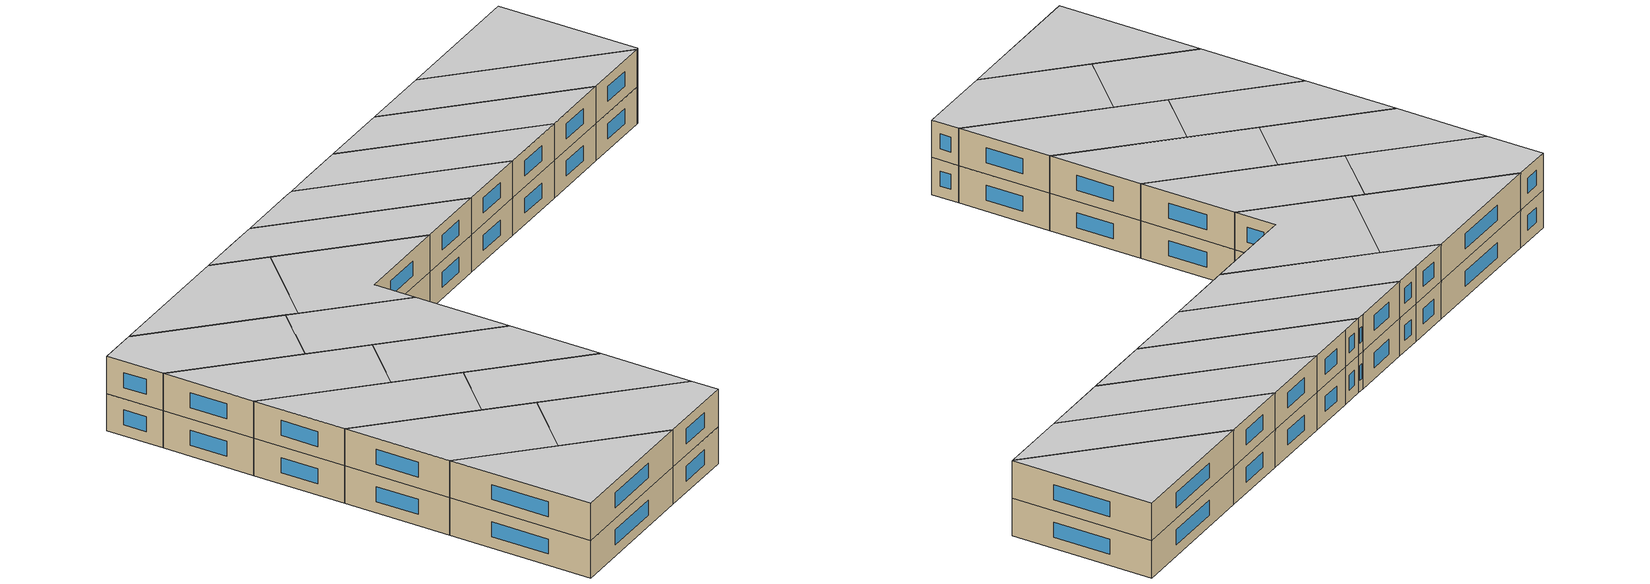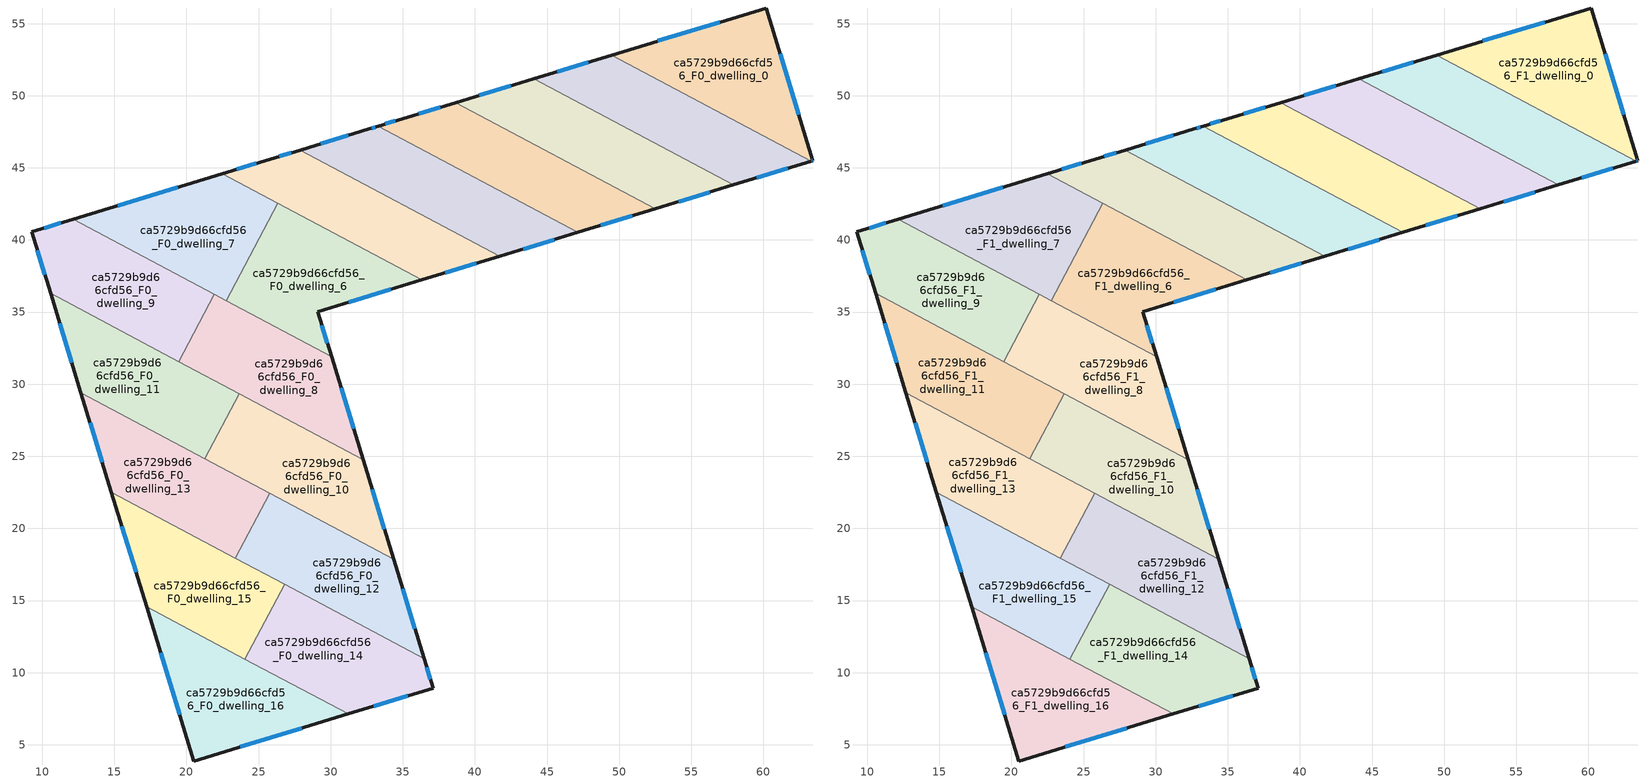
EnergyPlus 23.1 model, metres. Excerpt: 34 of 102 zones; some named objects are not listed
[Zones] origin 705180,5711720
ca5729b9d66cfd56_F0_dwelling_0
 floor ground (EU_floor_Construction): 60.18,56.08 63.43,45.5 63.31,45.47 49.49,52.82 z0
 wall outside (EU_wall_Construction): 63.31,45.47 63.43,45.5 60.18,56.08 49.49,52.82 z0:3
 wall to ca5729b9d66cfd56_F0_dwelling_1 (EU_wall_Construction): 49.49,52.82 63.31,45.47 z0:3
 window (EU_Window_Construction): 56.98,55.11 52.69,53.8 / 62.45,48.67 61.15,52.92 / 63.35,45.48 63.39,45.49 z0.9:2.1
ca5729b9d66cfd56_F0_dwelling_1
 floor ground (EU_floor_Construction): 63.31,45.47 57.91,43.82 44.08,51.18 49.49,52.82 z0
 wall outside (EU_wall_Construction): 49.49,52.82 44.08,51.18 / 57.91,43.82 63.31,45.47 z0:3
 wall to ca5729b9d66cfd56_F0_dwelling_2 (EU_wall_Construction): 44.08,51.18 57.91,43.82 z0:3
 window (EU_Window_Construction): 47.87,52.33 45.7,51.67 / 59.53,44.31 61.69,44.97 z0.9:2.1
ca5729b9d66cfd56_F0_dwelling_10
 floor ground (EU_floor_Construction): 32.25,24.77 34.36,17.87 21.27,24.84 23.66,29.33 z0
 wall outside (EU_wall_Construction): 34.36,17.87 32.25,24.77 z0:3
 wall to ca5729b9d66cfd56_F0_dwelling_11 (EU_wall_Construction): 23.66,29.33 21.27,24.84 z0:3
 wall to ca5729b9d66cfd56_F0_dwelling_12 (EU_wall_Construction): 25.78,22.44 34.36,17.87 z0:3
 wall to ca5729b9d66cfd56_F0_dwelling_8 (EU_wall_Construction): 32.25,24.77 23.66,29.33 z0:3
 wall to ca5729b9d66cfd56_F0_dwelling_13 (EU_wall_Construction): 21.27,24.84 25.78,22.44 z0:3
 window (EU_Window_Construction): 33.73,19.94 32.88,22.7 z0.9:2.1
ca5729b9d66cfd56_F0_dwelling_11
 floor ground (EU_floor_Construction): 23.66,29.33 21.27,24.84 12.69,29.41 10.57,36.3 z0
 wall outside (EU_wall_Construction): 10.57,36.3 12.69,29.41 z0:3
 wall to ca5729b9d66cfd56_F0_dwelling_9 (EU_wall_Construction): 19.46,31.57 10.57,36.3 z0:3
 wall to ca5729b9d66cfd56_F0_dwelling_13 (EU_wall_Construction): 12.69,29.41 21.27,24.84 z0:3
 wall to ca5729b9d66cfd56_F0_dwelling_8 (EU_wall_Construction): 23.66,29.33 19.46,31.57 z0:3
 window (EU_Window_Construction): 11.21,34.24 12.05,31.47 z0.9:2.1
ca5729b9d66cfd56_F0_dwelling_12
 floor ground (EU_floor_Construction): 34.36,17.87 36.47,10.98 23.38,17.94 25.78,22.44 z0
 wall outside (EU_wall_Construction): 36.47,10.98 34.36,17.87 z0:3
 wall to ca5729b9d66cfd56_F0_dwelling_13 (EU_wall_Construction): 25.78,22.44 23.38,17.94 z0:3
 wall to ca5729b9d66cfd56_F0_dwelling_14 (EU_wall_Construction): 26.8,16.13 36.47,10.98 z0:3
 wall to ca5729b9d66cfd56_F0_dwelling_15 (EU_wall_Construction): 23.38,17.94 26.8,16.13 z0:3
 window (EU_Window_Construction): 35.84,13.04 34.99,15.81 z0.9:2.1
ca5729b9d66cfd56_F0_dwelling_13
 floor ground (EU_floor_Construction): 25.78,22.44 23.38,17.94 14.8,22.51 12.69,29.41 z0
 wall outside (EU_wall_Construction): 12.69,29.41 14.8,22.51 z0:3
 wall to ca5729b9d66cfd56_F0_dwelling_15 (EU_wall_Construction): 14.8,22.51 23.38,17.94 z0:3
 window (EU_Window_Construction): 13.32,27.34 14.17,24.58 z0.9:2.1
ca5729b9d66cfd56_F0_dwelling_14
 floor ground (EU_floor_Construction): 36.47,10.98 37.1,8.93 31.2,7.14 24.05,10.95 26.8,16.12 z0
 wall outside (EU_wall_Construction): 31.2,7.14 37.1,8.93 36.47,10.98 z0:3
 wall to ca5729b9d66cfd56_F0_dwelling_15 (EU_wall_Construction): 26.8,16.12 24.05,10.95 z0:3
 wall to ca5729b9d66cfd56_F0_dwelling_16 (EU_wall_Construction): 24.05,10.95 31.2,7.14 z0:3
 window (EU_Window_Construction): 36.91,9.55 36.66,10.37 / 32.97,7.67 35.34,8.4 z0.9:2.1
ca5729b9d66cfd56_F0_dwelling_15
 floor ground (EU_floor_Construction): 26.8,16.12 24.05,10.95 17.23,14.57 14.8,22.51 z0
 wall outside (EU_wall_Construction): 14.8,22.51 17.23,14.57 z0:3
 wall to ca5729b9d66cfd56_F0_dwelling_16 (EU_wall_Construction): 17.23,14.57 24.04,10.95 z0:3
 window (EU_Window_Construction): 15.53,20.13 16.51,16.95 z0.9:2.1
ca5729b9d66cfd56_F0_dwelling_16
 floor ground (EU_floor_Construction): 31.2,7.14 20.51,3.88 17.23,14.57 z0
 wall outside (EU_wall_Construction): 17.23,14.57 20.51,3.88 31.2,7.14 z0:3
 window (EU_Window_Construction): 18.22,11.37 19.53,7.08 / 23.71,4.85 28,6.16 z0.9:2.1
ca5729b9d66cfd56_F0_dwelling_2
 floor ground (EU_floor_Construction): 57.91,43.82 52.51,42.17 38.68,49.53 44.08,51.18 z0
 wall outside (EU_wall_Construction): 44.08,51.18 38.68,49.53 / 52.51,42.17 57.91,43.82 z0:3
 wall to ca5729b9d66cfd56_F0_dwelling_3 (EU_wall_Construction): 38.68,49.53 52.51,42.17 z0:3
 window (EU_Window_Construction): 42.47,50.68 40.3,50.02 / 54.13,42.66 56.29,43.32 z0.9:2.1
ca5729b9d66cfd56_F0_dwelling_3
 floor ground (EU_floor_Construction): 52.51,42.17 47.11,40.52 33.28,47.88 35,48.41 38.68,49.53 z0
 wall outside (EU_wall_Construction): 47.11,40.52 52.51,42.17 / 38.68,49.53 35,48.41 33.28,47.88 z0:3
 wall to ca5729b9d66cfd56_F0_dwelling_4 (EU_wall_Construction): 33.28,47.88 47.11,40.52 z0:3
 window (EU_Window_Construction): 48.73,41.02 50.9,41.68 / 34.48,48.25 33.79,48.04 / 37.58,49.19 36.1,48.74 z0.9:2.1
ca5729b9d66cfd56_F0_dwelling_4
 floor ground (EU_floor_Construction): 47.11,40.52 41.72,38.88 27.88,46.24 32.66,47.7 33.28,47.88 z0
 wall outside (EU_wall_Construction): 41.72,38.88 47.11,40.52 / 33.28,47.88 32.66,47.7 27.88,46.24 z0:3
 wall to ca5729b9d66cfd56_F0_dwelling_5 (EU_wall_Construction): 27.88,46.24 41.72,38.88 z0:3
 window (EU_Window_Construction): 43.33,39.37 45.5,40.03 / 31.23,47.26 29.31,46.67 / 33.09,47.83 32.84,47.75 z0.9:2.1
ca5729b9d66cfd56_F0_dwelling_5
 floor ground (EU_floor_Construction): 41.72,38.88 36.32,37.23 22.48,44.59 25.82,45.61 27.88,46.24 z0
 wall outside (EU_wall_Construction): 36.32,37.23 41.72,38.88 / 27.88,46.24 25.82,45.61 22.48,44.59 z0:3
 wall to ca5729b9d66cfd56_F0_dwelling_6 (EU_wall_Construction): 26.33,42.54 36.32,37.23 z0:3
 wall to ca5729b9d66cfd56_F0_dwelling_7 (EU_wall_Construction): 22.48,44.59 26.33,42.54 z0:3
 window (EU_Window_Construction): 37.94,37.72 40.1,38.38 / 24.82,45.3 23.48,44.9 / 27.26,46.05 26.44,45.79 z0.9:2.1
ca5729b9d66cfd56_F0_dwelling_6
 floor ground (EU_floor_Construction): 36.32,37.23 29.1,35.03 30.06,31.91 22.75,35.8 26.33,42.54 z0
 wall outside (EU_wall_Construction): 30.06,31.91 29.1,35.03 36.32,37.23 z0:3
 wall to ca5729b9d66cfd56_F0_dwelling_7 (EU_wall_Construction): 26.33,42.54 22.75,35.8 z0:3
 wall to ca5729b9d66cfd56_F0_dwelling_8 (EU_wall_Construction): 22.75,35.8 30.06,31.91 z0:3
 window (EU_Window_Construction): 31.26,35.68 34.16,36.57 / 29.77,32.84 29.39,34.09 z0.9:2.1
ca5729b9d66cfd56_F0_dwelling_7
 floor ground (EU_floor_Construction): 26.33,42.54 22.75,35.8 12.15,41.44 22.48,44.59 z0
 wall outside (EU_wall_Construction): 22.48,44.59 12.15,41.44 z0:3
 wall to ca5729b9d66cfd56_F0_dwelling_9 (EU_wall_Construction): 12.15,41.44 21.93,36.23 z0:3
 wall to ca5729b9d66cfd56_F0_dwelling_8 (EU_wall_Construction): 21.94,36.23 22.75,35.8 z0:3
 window (EU_Window_Construction): 19.39,43.65 15.24,42.38 z0.9:2.1
ca5729b9d66cfd56_F0_dwelling_8
 floor ground (EU_floor_Construction): 30.06,31.91 32.25,24.77 19.46,31.57 21.94,36.23 z0
 wall outside (EU_wall_Construction): 32.25,24.77 30.06,31.91 z0:3
 wall to ca5729b9d66cfd56_F0_dwelling_9 (EU_wall_Construction): 21.94,36.23 19.46,31.57 z0:3
 window (EU_Window_Construction): 31.59,26.9 30.71,29.77 z0.9:2.1
ca5729b9d66cfd56_F0_dwelling_9
 floor ground (EU_floor_Construction): 21.94,36.23 19.46,31.57 10.57,36.3 9.27,40.56 12.15,41.44 z0
 wall outside (EU_wall_Construction): 12.15,41.44 9.27,40.56 10.57,36.3 z0:3
 window (EU_Window_Construction): 9.66,39.29 10.18,37.58 / 11.29,41.18 10.13,40.82 z0.9:2.1
ca5729b9d66cfd56_F1_dwelling_0
 floor to ca5729b9d66cfd56_F0_dwelling_0 (EU_floor_Construction): 60.18,56.08 63.43,45.5 63.31,45.47 49.49,52.82 z3
 wall outside (EU_wall_Construction): 63.31,45.47 63.43,45.5 60.18,56.08 49.49,52.82 z3:6
 wall to ca5729b9d66cfd56_F1_dwelling_1 (EU_wall_Construction): 49.49,52.82 63.31,45.47 z3:6
 window (EU_Window_Construction): 56.98,55.11 52.69,53.8 / 62.45,48.67 61.15,52.92 / 63.35,45.48 63.39,45.49 z3.9:5.1
 ceiling to ca5729b9d66cfd56_F2_dwelling_0 (EU_floor_Construction): 63.43,45.5 60.18,56.08 49.49,52.82 63.31,45.47 z6
ca5729b9d66cfd56_F1_dwelling_1
 floor to ca5729b9d66cfd56_F0_dwelling_1 (EU_floor_Construction): 63.31,45.47 57.91,43.82 44.08,51.18 49.49,52.82 z3
 wall outside (EU_wall_Construction): 49.49,52.82 44.08,51.18 / 57.91,43.82 63.31,45.47 z3:6
 wall to ca5729b9d66cfd56_F1_dwelling_2 (EU_wall_Construction): 44.08,51.18 57.91,43.82 z3:6
 window (EU_Window_Construction): 47.87,52.33 45.7,51.67 / 59.53,44.31 61.69,44.97 z3.9:5.1
 ceiling to ca5729b9d66cfd56_F2_dwelling_1 (EU_floor_Construction): 63.31,45.47 49.49,52.82 44.08,51.18 57.91,43.82 z6
ca5729b9d66cfd56_F1_dwelling_10
 floor to ca5729b9d66cfd56_F0_dwelling_10 (EU_floor_Construction): 32.25,24.77 34.36,17.87 21.27,24.84 23.66,29.33 z3
 wall outside (EU_wall_Construction): 34.36,17.87 32.25,24.77 z3:6
 wall to ca5729b9d66cfd56_F1_dwelling_11 (EU_wall_Construction): 23.66,29.33 21.27,24.84 z3:6
 wall to ca5729b9d66cfd56_F1_dwelling_12 (EU_wall_Construction): 25.78,22.44 34.36,17.87 z3:6
 wall to ca5729b9d66cfd56_F1_dwelling_8 (EU_wall_Construction): 32.25,24.77 23.66,29.33 z3:6
 wall to ca5729b9d66cfd56_F1_dwelling_13 (EU_wall_Construction): 21.27,24.84 25.78,22.44 z3:6
 window (EU_Window_Construction): 33.73,19.94 32.88,22.7 z3.9:5.1
 ceiling to ca5729b9d66cfd56_F2_dwelling_10 (EU_floor_Construction): 34.36,17.87 32.25,24.77 23.66,29.33 21.27,24.84 z6
ca5729b9d66cfd56_F1_dwelling_11
 floor to ca5729b9d66cfd56_F0_dwelling_11 (EU_floor_Construction): 23.66,29.33 21.27,24.84 12.69,29.41 10.57,36.3 z3
 wall outside (EU_wall_Construction): 10.57,36.3 12.69,29.41 z3:6
 wall to ca5729b9d66cfd56_F1_dwelling_9 (EU_wall_Construction): 19.46,31.57 10.57,36.3 z3:6
 wall to ca5729b9d66cfd56_F1_dwelling_13 (EU_wall_Construction): 12.69,29.41 21.27,24.84 z3:6
 wall to ca5729b9d66cfd56_F1_dwelling_8 (EU_wall_Construction): 23.66,29.33 19.46,31.57 z3:6
 window (EU_Window_Construction): 11.21,34.24 12.05,31.47 z3.9:5.1
 ceiling to ca5729b9d66cfd56_F2_dwelling_11 (EU_floor_Construction): 21.27,24.84 23.66,29.33 10.57,36.3 12.69,29.41 z6
ca5729b9d66cfd56_F1_dwelling_12
 floor to ca5729b9d66cfd56_F0_dwelling_12 (EU_floor_Construction): 34.36,17.87 36.47,10.98 23.38,17.94 25.78,22.44 z3
 wall outside (EU_wall_Construction): 36.47,10.98 34.36,17.87 z3:6
 wall to ca5729b9d66cfd56_F1_dwelling_13 (EU_wall_Construction): 25.78,22.44 23.38,17.94 z3:6
 wall to ca5729b9d66cfd56_F1_dwelling_14 (EU_wall_Construction): 26.8,16.13 36.47,10.98 z3:6
 wall to ca5729b9d66cfd56_F1_dwelling_15 (EU_wall_Construction): 23.38,17.94 26.8,16.13 z3:6
 window (EU_Window_Construction): 35.84,13.04 34.99,15.81 z3.9:5.1
 ceiling to ca5729b9d66cfd56_F2_dwelling_12 (EU_floor_Construction): 36.47,10.98 34.36,17.87 25.78,22.44 23.38,17.94 z6
ca5729b9d66cfd56_F1_dwelling_13
 floor to ca5729b9d66cfd56_F0_dwelling_13 (EU_floor_Construction): 25.78,22.44 23.38,17.94 14.8,22.51 12.69,29.41 z3
 wall outside (EU_wall_Construction): 12.69,29.41 14.8,22.51 z3:6
 wall to ca5729b9d66cfd56_F1_dwelling_15 (EU_wall_Construction): 14.8,22.51 23.38,17.94 z3:6
 window (EU_Window_Construction): 13.32,27.34 14.17,24.58 z3.9:5.1
 ceiling to ca5729b9d66cfd56_F2_dwelling_13 (EU_floor_Construction): 23.38,17.94 25.78,22.44 12.69,29.41 14.8,22.51 z6
ca5729b9d66cfd56_F1_dwelling_14
 floor to ca5729b9d66cfd56_F0_dwelling_14 (EU_floor_Construction): 36.47,10.98 37.1,8.93 31.2,7.14 24.05,10.95 26.8,16.12 z3
 wall outside (EU_wall_Construction): 31.2,7.14 37.1,8.93 36.47,10.98 z3:6
 wall to ca5729b9d66cfd56_F1_dwelling_15 (EU_wall_Construction): 26.8,16.12 24.05,10.95 z3:6
 wall to ca5729b9d66cfd56_F1_dwelling_16 (EU_wall_Construction): 24.05,10.95 31.2,7.14 z3:6
 window (EU_Window_Construction): 36.91,9.55 36.66,10.37 / 32.97,7.67 35.34,8.4 z3.9:5.1
 ceiling to ca5729b9d66cfd56_F2_dwelling_14 (EU_floor_Construction): 37.1,8.93 36.47,10.98 26.8,16.12 24.05,10.95 31.2,7.14 z6
ca5729b9d66cfd56_F1_dwelling_15
 floor to ca5729b9d66cfd56_F0_dwelling_15 (EU_floor_Construction): 26.8,16.12 24.05,10.95 17.23,14.57 14.8,22.51 z3
 wall outside (EU_wall_Construction): 14.8,22.51 17.23,14.57 z3:6
 wall to ca5729b9d66cfd56_F1_dwelling_16 (EU_wall_Construction): 17.23,14.57 24.04,10.95 z3:6
 window (EU_Window_Construction): 15.53,20.13 16.51,16.95 z3.9:5.1
 ceiling to ca5729b9d66cfd56_F2_dwelling_15 (EU_floor_Construction): 24.05,10.95 26.8,16.12 14.8,22.51 17.23,14.57 z6
ca5729b9d66cfd56_F1_dwelling_16
 floor to ca5729b9d66cfd56_F0_dwelling_16 (EU_floor_Construction): 31.2,7.14 20.51,3.88 17.23,14.57 z3
 wall outside (EU_wall_Construction): 17.23,14.57 20.51,3.88 31.2,7.14 z3:6
 window (EU_Window_Construction): 18.22,11.37 19.53,7.08 / 23.71,4.85 28,6.16 z3.9:5.1
 ceiling to ca5729b9d66cfd56_F2_dwelling_16 (EU_floor_Construction): 31.2,7.14 17.23,14.57 20.51,3.88 z6
ca5729b9d66cfd56_F1_dwelling_2
 floor to ca5729b9d66cfd56_F0_dwelling_2 (EU_floor_Construction): 57.91,43.82 52.51,42.17 38.68,49.53 44.08,51.18 z3
 wall outside (EU_wall_Construction): 44.08,51.18 38.68,49.53 / 52.51,42.17 57.91,43.82 z3:6
 wall to ca5729b9d66cfd56_F1_dwelling_3 (EU_wall_Construction): 38.68,49.53 52.51,42.17 z3:6
 window (EU_Window_Construction): 42.47,50.68 40.3,50.02 / 54.13,42.66 56.29,43.32 z3.9:5.1
 ceiling to ca5729b9d66cfd56_F2_dwelling_2 (EU_floor_Construction): 57.91,43.82 44.08,51.18 38.68,49.53 52.51,42.17 z6
ca5729b9d66cfd56_F1_dwelling_3
 floor to ca5729b9d66cfd56_F0_dwelling_3 (EU_floor_Construction): 52.51,42.17 47.11,40.52 33.28,47.88 35,48.41 38.68,49.53 z3
 wall outside (EU_wall_Construction): 47.11,40.52 52.51,42.17 / 38.68,49.53 35,48.41 33.28,47.88 z3:6
 wall to ca5729b9d66cfd56_F1_dwelling_4 (EU_wall_Construction): 33.28,47.88 47.11,40.52 z3:6
 window (EU_Window_Construction): 48.73,41.02 50.9,41.68 / 34.48,48.25 33.79,48.04 / 37.58,49.19 36.1,48.74 z3.9:5.1
 ceiling to ca5729b9d66cfd56_F2_dwelling_3 (EU_floor_Construction): 52.51,42.17 38.68,49.53 35,48.41 33.28,47.88 47.11,40.52 z6
ca5729b9d66cfd56_F1_dwelling_4
 floor to ca5729b9d66cfd56_F0_dwelling_4 (EU_floor_Construction): 47.11,40.52 41.72,38.88 27.88,46.24 32.66,47.7 33.28,47.88 z3
 wall outside (EU_wall_Construction): 41.72,38.88 47.11,40.52 / 33.28,47.88 32.66,47.7 27.88,46.24 z3:6
 wall to ca5729b9d66cfd56_F1_dwelling_5 (EU_wall_Construction): 27.88,46.24 41.72,38.88 z3:6
 window (EU_Window_Construction): 43.33,39.37 45.5,40.03 / 31.23,47.26 29.31,46.67 / 33.09,47.83 32.84,47.75 z3.9:5.1
 ceiling to ca5729b9d66cfd56_F2_dwelling_4 (EU_floor_Construction): 47.11,40.52 33.28,47.88 32.66,47.7 27.88,46.24 41.72,38.88 z6
ca5729b9d66cfd56_F1_dwelling_5
 floor to ca5729b9d66cfd56_F0_dwelling_5 (EU_floor_Construction): 41.72,38.88 36.32,37.23 22.48,44.59 25.82,45.61 27.88,46.24 z3
 wall outside (EU_wall_Construction): 36.32,37.23 41.72,38.88 / 27.88,46.24 25.82,45.61 22.48,44.59 z3:6
 wall to ca5729b9d66cfd56_F1_dwelling_6 (EU_wall_Construction): 26.33,42.54 36.32,37.23 z3:6
 wall to ca5729b9d66cfd56_F1_dwelling_7 (EU_wall_Construction): 22.48,44.59 26.33,42.54 z3:6
 window (EU_Window_Construction): 37.94,37.72 40.1,38.38 / 24.82,45.3 23.48,44.9 / 27.26,46.05 26.44,45.79 z3.9:5.1
 ceiling to ca5729b9d66cfd56_F2_dwelling_5 (EU_floor_Construction): 41.72,38.88 27.88,46.24 25.82,45.61 22.48,44.59 36.32,37.23 z6
ca5729b9d66cfd56_F1_dwelling_6
 floor to ca5729b9d66cfd56_F0_dwelling_6 (EU_floor_Construction): 36.32,37.23 29.1,35.03 30.06,31.91 22.75,35.8 26.33,42.54 z3
 wall outside (EU_wall_Construction): 30.06,31.91 29.1,35.03 36.32,37.23 z3:6
 wall to ca5729b9d66cfd56_F1_dwelling_7 (EU_wall_Construction): 26.33,42.54 22.75,35.8 z3:6
 wall to ca5729b9d66cfd56_F1_dwelling_8 (EU_wall_Construction): 22.75,35.8 30.06,31.91 z3:6
 window (EU_Window_Construction): 31.26,35.68 34.16,36.57 / 29.77,32.84 29.39,34.09 z3.9:5.1
 ceiling to ca5729b9d66cfd56_F2_dwelling_6 (EU_floor_Construction): 36.32,37.23 26.33,42.54 22.75,35.8 30.06,31.91 29.1,35.03 z6
ca5729b9d66cfd56_F1_dwelling_7
 floor to ca5729b9d66cfd56_F0_dwelling_7 (EU_floor_Construction): 26.33,42.54 22.75,35.8 12.15,41.44 22.48,44.59 z3
 wall outside (EU_wall_Construction): 22.48,44.59 12.15,41.44 z3:6
 wall to ca5729b9d66cfd56_F1_dwelling_9 (EU_wall_Construction): 12.15,41.44 21.93,36.23 z3:6
 wall to ca5729b9d66cfd56_F1_dwelling_8 (EU_wall_Construction): 21.94,36.23 22.75,35.8 z3:6
 window (EU_Window_Construction): 19.39,43.65 15.24,42.38 z3.9:5.1
 ceiling to ca5729b9d66cfd56_F2_dwelling_7 (EU_floor_Construction): 22.75,35.8 26.33,42.54 22.48,44.59 12.15,41.44 z6
ca5729b9d66cfd56_F1_dwelling_8
 floor to ca5729b9d66cfd56_F0_dwelling_8 (EU_floor_Construction): 30.06,31.91 32.25,24.77 19.46,31.57 21.94,36.23 z3
 wall outside (EU_wall_Construction): 32.25,24.77 30.06,31.91 z3:6
 wall to ca5729b9d66cfd56_F1_dwelling_9 (EU_wall_Construction): 21.94,36.23 19.46,31.57 z3:6
 window (EU_Window_Construction): 31.59,26.9 30.71,29.77 z3.9:5.1
 ceiling to ca5729b9d66cfd56_F2_dwelling_8 (EU_floor_Construction): 32.25,24.77 30.06,31.91 21.94,36.23 19.46,31.57 z6
ca5729b9d66cfd56_F1_dwelling_9
 floor to ca5729b9d66cfd56_F0_dwelling_9 (EU_floor_Construction): 21.94,36.23 19.46,31.57 10.57,36.3 9.27,40.56 12.15,41.44 z3
 wall outside (EU_wall_Construction): 12.15,41.44 9.27,40.56 10.57,36.3 z3:6
 window (EU_Window_Construction): 9.66,39.29 10.18,37.58 / 11.29,41.18 10.13,40.82 z3.9:5.1
 ceiling to ca5729b9d66cfd56_F2_dwelling_9 (EU_floor_Construction): 19.46,31.57 21.94,36.23 12.15,41.44 9.27,40.56 10.57,36.3 z6
[Building]
EU S2 Campaign: North Axis=0; Terrain=City; Solar Distribution=FullExterior
[Site:Location]
London: Latitude=51.5; Longitude=-0.5; Time Zone=0; Elevation=25
[SizingPeriod:WeatherFileDays]
AnnualSizingPeriod: Begin Month=1; Begin Day of Month=1; End Month=12; End Day of Month=31; Day of Week for Start Day=Monday; Use Weather File Daylight Saving Period=No; Use Weather File Rain and Snow Indicators=No
[MATERIAL]
EU_InternalMass_Material: Roughness=MediumRough; Thickness=0.1; Conductivity=1; Density=1800; Specific Heat=900; Thermal Absorptance=0.9; Solar Absorptance=0.7; Visible Absorptance=0.7
[MATERIAL:NOMASS] Roughness=MediumRough; Thermal Absorptance=0.9; Solar Absorptance=0.7; Visible Absorptance=0.7
Name | Thermal Resistance
EU_wall_NoMass | 1.04674
EU_floor_NoMass | 2.04616
[WINDOWMATERIAL:SIMPLEGLAZINGSYSTEM]
EU_Window_SimpleGlazing: UFactor=4.25843; Solar Heat Gain Coefficient=0.85; Visible Transmittance=0.85
[CONSTRUCTION]
EU_wall_Construction: EU_wall_NoMass
EU_floor_Construction: EU_floor_NoMass
EU_Window_Construction: EU_Window_SimpleGlazing
EU_InternalMass_Construction: EU_InternalMass_Material
[ZONE] Type=1; Multiplier=1; Ceiling Height=autocalculate; Floor Area=autocalculate; Part of Total Floor Area=Yes
Name | Volume
ca5729b9d66cfd56_F0_dwelling_0; ca5729b9d66cfd56_F1_dwelling_0 | 187.599
ca5729b9d66cfd56_F0_dwelling_1; ca5729b9d66cfd56_F1_dwelling_1 | 187.553
ca5729b9d66cfd56_F0_dwelling_10; ca5729b9d66cfd56_F1_dwelling_10; ca5729b9d66cfd56_F0_dwelling_13; ca5729b9d66cfd56_F1_dwelling_13 | 187.572
ca5729b9d66cfd56_F0_dwelling_11; ca5729b9d66cfd56_F1_dwelling_11 | 187.589
ca5729b9d66cfd56_F0_dwelling_12; ca5729b9d66cfd56_F1_dwelling_12 | 187.573
ca5729b9d66cfd56_F0_dwelling_14; ca5729b9d66cfd56_F1_dwelling_14 | 187.569
ca5729b9d66cfd56_F0_dwelling_15; ca5729b9d66cfd56_F1_dwelling_15 | 187.575
ca5729b9d66cfd56_F0_dwelling_16; ca5729b9d66cfd56_F1_dwelling_16 | 187.562
ca5729b9d66cfd56_F0_dwelling_2; ca5729b9d66cfd56_F1_dwelling_2 | 187.57
ca5729b9d66cfd56_F0_dwelling_3; ca5729b9d66cfd56_F1_dwelling_3 | 187.551
ca5729b9d66cfd56_F0_dwelling_4; ca5729b9d66cfd56_F1_dwelling_4 | 187.606
ca5729b9d66cfd56_F0_dwelling_5; ca5729b9d66cfd56_F1_dwelling_5 | 187.531
ca5729b9d66cfd56_F0_dwelling_6; ca5729b9d66cfd56_F1_dwelling_6 | 187.604
ca5729b9d66cfd56_F0_dwelling_7; ca5729b9d66cfd56_F1_dwelling_7 | 187.545
ca5729b9d66cfd56_F0_dwelling_8; ca5729b9d66cfd56_F1_dwelling_8 | 187.543
ca5729b9d66cfd56_F0_dwelling_9; ca5729b9d66cfd56_F1_dwelling_9 | 187.536
[INTERNALMASS] Construction=EU_InternalMass_Construction
Name | Zone or ZoneList | Surface Area
ca5729b9d66cfd56_F0_dwelling_0_EU_InternalMass | ca5729b9d66cfd56_F0_dwelling_0 | 62.533
ca5729b9d66cfd56_F0_dwelling_1_EU_InternalMass | ca5729b9d66cfd56_F0_dwelling_1 | 62.5174
ca5729b9d66cfd56_F0_dwelling_2_EU_InternalMass | ca5729b9d66cfd56_F0_dwelling_2 | 62.5232
ca5729b9d66cfd56_F0_dwelling_3_EU_InternalMass | ca5729b9d66cfd56_F0_dwelling_3 | 62.5173
ca5729b9d66cfd56_F0_dwelling_4_EU_InternalMass | ca5729b9d66cfd56_F0_dwelling_4 | 62.5347
ca5729b9d66cfd56_F0_dwelling_5_EU_InternalMass | ca5729b9d66cfd56_F0_dwelling_5 | 62.5108
ca5729b9d66cfd56_F0_dwelling_6_EU_InternalMass | ca5729b9d66cfd56_F0_dwelling_6 | 62.5343
ca5729b9d66cfd56_F0_dwelling_7_EU_InternalMass | ca5729b9d66cfd56_F0_dwelling_7 | 62.5229
ca5729b9d66cfd56_F0_dwelling_8_EU_InternalMass | ca5729b9d66cfd56_F0_dwelling_8 | 62.5151
ca5729b9d66cfd56_F0_dwelling_9_EU_InternalMass | ca5729b9d66cfd56_F0_dwelling_9 | 62.5127
ca5729b9d66cfd56_F0_dwelling_10_EU_InternalMass | ca5729b9d66cfd56_F0_dwelling_10 | 62.5247
ca5729b9d66cfd56_F0_dwelling_11_EU_InternalMass | ca5729b9d66cfd56_F0_dwelling_11 | 62.5318
ca5729b9d66cfd56_F0_dwelling_12_EU_InternalMass | ca5729b9d66cfd56_F0_dwelling_12 | 62.5213
ca5729b9d66cfd56_F0_dwelling_13_EU_InternalMass | ca5729b9d66cfd56_F0_dwelling_13 | 62.5223
ca5729b9d66cfd56_F0_dwelling_14_EU_InternalMass | ca5729b9d66cfd56_F0_dwelling_14 | 62.5222
ca5729b9d66cfd56_F0_dwelling_15_EU_InternalMass | ca5729b9d66cfd56_F0_dwelling_15 | 62.5232
ca5729b9d66cfd56_F0_dwelling_16_EU_InternalMass | ca5729b9d66cfd56_F0_dwelling_16 | 62.5202
ca5729b9d66cfd56_F1_dwelling_0_EU_InternalMass | ca5729b9d66cfd56_F1_dwelling_0 | 62.533
ca5729b9d66cfd56_F1_dwelling_1_EU_InternalMass | ca5729b9d66cfd56_F1_dwelling_1 | 62.5174
ca5729b9d66cfd56_F1_dwelling_2_EU_InternalMass | ca5729b9d66cfd56_F1_dwelling_2 | 62.5232
ca5729b9d66cfd56_F1_dwelling_3_EU_InternalMass | ca5729b9d66cfd56_F1_dwelling_3 | 62.5173
ca5729b9d66cfd56_F1_dwelling_4_EU_InternalMass | ca5729b9d66cfd56_F1_dwelling_4 | 62.5347
ca5729b9d66cfd56_F1_dwelling_5_EU_InternalMass | ca5729b9d66cfd56_F1_dwelling_5 | 62.5108
ca5729b9d66cfd56_F1_dwelling_6_EU_InternalMass | ca5729b9d66cfd56_F1_dwelling_6 | 62.5343
ca5729b9d66cfd56_F1_dwelling_7_EU_InternalMass | ca5729b9d66cfd56_F1_dwelling_7 | 62.5229
ca5729b9d66cfd56_F1_dwelling_8_EU_InternalMass | ca5729b9d66cfd56_F1_dwelling_8 | 62.5151
ca5729b9d66cfd56_F1_dwelling_9_EU_InternalMass | ca5729b9d66cfd56_F1_dwelling_9 | 62.5127
ca5729b9d66cfd56_F1_dwelling_10_EU_InternalMass | ca5729b9d66cfd56_F1_dwelling_10 | 62.5247
ca5729b9d66cfd56_F1_dwelling_11_EU_InternalMass | ca5729b9d66cfd56_F1_dwelling_11 | 62.5318
ca5729b9d66cfd56_F1_dwelling_12_EU_InternalMass | ca5729b9d66cfd56_F1_dwelling_12 | 62.5213
ca5729b9d66cfd56_F1_dwelling_13_EU_InternalMass | ca5729b9d66cfd56_F1_dwelling_13 | 62.5223
ca5729b9d66cfd56_F1_dwelling_14_EU_InternalMass | ca5729b9d66cfd56_F1_dwelling_14 | 62.5222
ca5729b9d66cfd56_F1_dwelling_15_EU_InternalMass | ca5729b9d66cfd56_F1_dwelling_15 | 62.5232
ca5729b9d66cfd56_F1_dwelling_16_EU_InternalMass | ca5729b9d66cfd56_F1_dwelling_16 | 62.5202
[OTHEREQUIPMENT] Fuel Type=Electricity; Design Level Calculation Method=Watts/Area; Power per Zone Floor Area=1; Fraction Latent=0; Fraction Radiant=0; Fraction Lost=0; Carbon Dioxide Generation Rate=0; EndUse Subcategory=EU_Step8_InternalGains
Name | Zone or ZoneList or Space or SpaceList | Schedule
EU_Step8_InternalGain_ca5729b9d66cfd56_F0_dwelling_0_f000 | ca5729b9d66cfd56_F0_dwelling_0 | EU_Step8_GainSchedule_ca5729b9d66cfd56_F0_dwelling_0_f000
EU_Step8_InternalGain_ca5729b9d66cfd56_F0_dwelling_1_f000 | ca5729b9d66cfd56_F0_dwelling_1 | EU_Step8_GainSchedule_ca5729b9d66cfd56_F0_dwelling_1_f000
EU_Step8_InternalGain_ca5729b9d66cfd56_F0_dwelling_2_f000 | ca5729b9d66cfd56_F0_dwelling_2 | EU_Step8_GainSchedule_ca5729b9d66cfd56_F0_dwelling_2_f000
EU_Step8_InternalGain_ca5729b9d66cfd56_F0_dwelling_3_f000 | ca5729b9d66cfd56_F0_dwelling_3 | EU_Step8_GainSchedule_ca5729b9d66cfd56_F0_dwelling_3_f000
EU_Step8_InternalGain_ca5729b9d66cfd56_F0_dwelling_4_f000 | ca5729b9d66cfd56_F0_dwelling_4 | EU_Step8_GainSchedule_ca5729b9d66cfd56_F0_dwelling_4_f000
EU_Step8_InternalGain_ca5729b9d66cfd56_F0_dwelling_5_f000 | ca5729b9d66cfd56_F0_dwelling_5 | EU_Step8_GainSchedule_ca5729b9d66cfd56_F0_dwelling_5_f000
EU_Step8_InternalGain_ca5729b9d66cfd56_F0_dwelling_6_f000 | ca5729b9d66cfd56_F0_dwelling_6 | EU_Step8_GainSchedule_ca5729b9d66cfd56_F0_dwelling_6_f000
EU_Step8_InternalGain_ca5729b9d66cfd56_F0_dwelling_7_f000 | ca5729b9d66cfd56_F0_dwelling_7 | EU_Step8_GainSchedule_ca5729b9d66cfd56_F0_dwelling_7_f000
EU_Step8_InternalGain_ca5729b9d66cfd56_F0_dwelling_8_f000 | ca5729b9d66cfd56_F0_dwelling_8 | EU_Step8_GainSchedule_ca5729b9d66cfd56_F0_dwelling_8_f000
EU_Step8_InternalGain_ca5729b9d66cfd56_F0_dwelling_9_f000 | ca5729b9d66cfd56_F0_dwelling_9 | EU_Step8_GainSchedule_ca5729b9d66cfd56_F0_dwelling_9_f000
EU_Step8_InternalGain_ca5729b9d66cfd56_F0_dwelling_10_f000 | ca5729b9d66cfd56_F0_dwelling_10 | EU_Step8_GainSchedule_ca5729b9d66cfd56_F0_dwelling_10_f000
EU_Step8_InternalGain_ca5729b9d66cfd56_F0_dwelling_11_f000 | ca5729b9d66cfd56_F0_dwelling_11 | EU_Step8_GainSchedule_ca5729b9d66cfd56_F0_dwelling_11_f000
EU_Step8_InternalGain_ca5729b9d66cfd56_F0_dwelling_12_f000 | ca5729b9d66cfd56_F0_dwelling_12 | EU_Step8_GainSchedule_ca5729b9d66cfd56_F0_dwelling_12_f000
EU_Step8_InternalGain_ca5729b9d66cfd56_F0_dwelling_13_f000 | ca5729b9d66cfd56_F0_dwelling_13 | EU_Step8_GainSchedule_ca5729b9d66cfd56_F0_dwelling_13_f000
EU_Step8_InternalGain_ca5729b9d66cfd56_F0_dwelling_14_f000 | ca5729b9d66cfd56_F0_dwelling_14 | EU_Step8_GainSchedule_ca5729b9d66cfd56_F0_dwelling_14_f000
EU_Step8_InternalGain_ca5729b9d66cfd56_F0_dwelling_15_f000 | ca5729b9d66cfd56_F0_dwelling_15 | EU_Step8_GainSchedule_ca5729b9d66cfd56_F0_dwelling_15_f000
EU_Step8_InternalGain_ca5729b9d66cfd56_F0_dwelling_16_f000 | ca5729b9d66cfd56_F0_dwelling_16 | EU_Step8_GainSchedule_ca5729b9d66cfd56_F0_dwelling_16_f000
EU_Step8_InternalGain_ca5729b9d66cfd56_F1_dwelling_0_f000 | ca5729b9d66cfd56_F1_dwelling_0 | EU_Step8_GainSchedule_ca5729b9d66cfd56_F1_dwelling_0_f000
EU_Step8_InternalGain_ca5729b9d66cfd56_F1_dwelling_1_f000 | ca5729b9d66cfd56_F1_dwelling_1 | EU_Step8_GainSchedule_ca5729b9d66cfd56_F1_dwelling_1_f000
EU_Step8_InternalGain_ca5729b9d66cfd56_F1_dwelling_2_f000 | ca5729b9d66cfd56_F1_dwelling_2 | EU_Step8_GainSchedule_ca5729b9d66cfd56_F1_dwelling_2_f000
EU_Step8_InternalGain_ca5729b9d66cfd56_F1_dwelling_3_f000 | ca5729b9d66cfd56_F1_dwelling_3 | EU_Step8_GainSchedule_ca5729b9d66cfd56_F1_dwelling_3_f000
EU_Step8_InternalGain_ca5729b9d66cfd56_F1_dwelling_4_f000 | ca5729b9d66cfd56_F1_dwelling_4 | EU_Step8_GainSchedule_ca5729b9d66cfd56_F1_dwelling_4_f000
EU_Step8_InternalGain_ca5729b9d66cfd56_F1_dwelling_5_f000 | ca5729b9d66cfd56_F1_dwelling_5 | EU_Step8_GainSchedule_ca5729b9d66cfd56_F1_dwelling_5_f000
EU_Step8_InternalGain_ca5729b9d66cfd56_F1_dwelling_6_f000 | ca5729b9d66cfd56_F1_dwelling_6 | EU_Step8_GainSchedule_ca5729b9d66cfd56_F1_dwelling_6_f000
EU_Step8_InternalGain_ca5729b9d66cfd56_F1_dwelling_7_f000 | ca5729b9d66cfd56_F1_dwelling_7 | EU_Step8_GainSchedule_ca5729b9d66cfd56_F1_dwelling_7_f000
EU_Step8_InternalGain_ca5729b9d66cfd56_F1_dwelling_8_f000 | ca5729b9d66cfd56_F1_dwelling_8 | EU_Step8_GainSchedule_ca5729b9d66cfd56_F1_dwelling_8_f000
EU_Step8_InternalGain_ca5729b9d66cfd56_F1_dwelling_9_f000 | ca5729b9d66cfd56_F1_dwelling_9 | EU_Step8_GainSchedule_ca5729b9d66cfd56_F1_dwelling_9_f000
EU_Step8_InternalGain_ca5729b9d66cfd56_F1_dwelling_10_f000 | ca5729b9d66cfd56_F1_dwelling_10 | EU_Step8_GainSchedule_ca5729b9d66cfd56_F1_dwelling_10_f000
EU_Step8_InternalGain_ca5729b9d66cfd56_F1_dwelling_11_f000 | ca5729b9d66cfd56_F1_dwelling_11 | EU_Step8_GainSchedule_ca5729b9d66cfd56_F1_dwelling_11_f000
EU_Step8_InternalGain_ca5729b9d66cfd56_F1_dwelling_12_f000 | ca5729b9d66cfd56_F1_dwelling_12 | EU_Step8_GainSchedule_ca5729b9d66cfd56_F1_dwelling_12_f000
EU_Step8_InternalGain_ca5729b9d66cfd56_F1_dwelling_13_f000 | ca5729b9d66cfd56_F1_dwelling_13 | EU_Step8_GainSchedule_ca5729b9d66cfd56_F1_dwelling_13_f000
EU_Step8_InternalGain_ca5729b9d66cfd56_F1_dwelling_14_f000 | ca5729b9d66cfd56_F1_dwelling_14 | EU_Step8_GainSchedule_ca5729b9d66cfd56_F1_dwelling_14_f000
EU_Step8_InternalGain_ca5729b9d66cfd56_F1_dwelling_15_f000 | ca5729b9d66cfd56_F1_dwelling_15 | EU_Step8_GainSchedule_ca5729b9d66cfd56_F1_dwelling_15_f000
EU_Step8_InternalGain_ca5729b9d66cfd56_F1_dwelling_16_f000 | ca5729b9d66cfd56_F1_dwelling_16 | EU_Step8_GainSchedule_ca5729b9d66cfd56_F1_dwelling_16_f000
[ZONEVENTILATION:DESIGNFLOWRATE] Schedule=EU_AlwaysOn; Design Flow Rate Calculation Method=AirChanges/Hour; Air Changes per Hour=0.488719; Ventilation Type=Natural; Fan Pressure Rise=0; Fan Total Efficiency=1; Constant Term Coefficient=1; Temperature Term Coefficient=0; Velocity Term Coefficient=0; Velocity Squared Term Coefficient=0; Minimum Indoor Temperature=-100; Maximum Indoor Temperature=100; Delta Temperature=-100; Minimum Outdoor Temperature=-100; Maximum Outdoor Temperature=100; Maximum Wind Speed=40
Name | Zone or ZoneList or Space or SpaceList
EU_ConstantAir_ca5729b9d66cfd56_F0_dwelling_0 | ca5729b9d66cfd56_F0_dwelling_0
EU_ConstantAir_ca5729b9d66cfd56_F0_dwelling_1 | ca5729b9d66cfd56_F0_dwelling_1
EU_ConstantAir_ca5729b9d66cfd56_F0_dwelling_2 | ca5729b9d66cfd56_F0_dwelling_2
EU_ConstantAir_ca5729b9d66cfd56_F0_dwelling_3 | ca5729b9d66cfd56_F0_dwelling_3
EU_ConstantAir_ca5729b9d66cfd56_F0_dwelling_4 | ca5729b9d66cfd56_F0_dwelling_4
EU_ConstantAir_ca5729b9d66cfd56_F0_dwelling_5 | ca5729b9d66cfd56_F0_dwelling_5
EU_ConstantAir_ca5729b9d66cfd56_F0_dwelling_6 | ca5729b9d66cfd56_F0_dwelling_6
EU_ConstantAir_ca5729b9d66cfd56_F0_dwelling_7 | ca5729b9d66cfd56_F0_dwelling_7
EU_ConstantAir_ca5729b9d66cfd56_F0_dwelling_8 | ca5729b9d66cfd56_F0_dwelling_8
EU_ConstantAir_ca5729b9d66cfd56_F0_dwelling_9 | ca5729b9d66cfd56_F0_dwelling_9
EU_ConstantAir_ca5729b9d66cfd56_F0_dwelling_10 | ca5729b9d66cfd56_F0_dwelling_10
EU_ConstantAir_ca5729b9d66cfd56_F0_dwelling_11 | ca5729b9d66cfd56_F0_dwelling_11
EU_ConstantAir_ca5729b9d66cfd56_F0_dwelling_12 | ca5729b9d66cfd56_F0_dwelling_12
EU_ConstantAir_ca5729b9d66cfd56_F0_dwelling_13 | ca5729b9d66cfd56_F0_dwelling_13
EU_ConstantAir_ca5729b9d66cfd56_F0_dwelling_14 | ca5729b9d66cfd56_F0_dwelling_14
EU_ConstantAir_ca5729b9d66cfd56_F0_dwelling_15 | ca5729b9d66cfd56_F0_dwelling_15
EU_ConstantAir_ca5729b9d66cfd56_F0_dwelling_16 | ca5729b9d66cfd56_F0_dwelling_16
EU_ConstantAir_ca5729b9d66cfd56_F1_dwelling_0 | ca5729b9d66cfd56_F1_dwelling_0
EU_ConstantAir_ca5729b9d66cfd56_F1_dwelling_1 | ca5729b9d66cfd56_F1_dwelling_1
EU_ConstantAir_ca5729b9d66cfd56_F1_dwelling_2 | ca5729b9d66cfd56_F1_dwelling_2
EU_ConstantAir_ca5729b9d66cfd56_F1_dwelling_3 | ca5729b9d66cfd56_F1_dwelling_3
EU_ConstantAir_ca5729b9d66cfd56_F1_dwelling_4 | ca5729b9d66cfd56_F1_dwelling_4
EU_ConstantAir_ca5729b9d66cfd56_F1_dwelling_5 | ca5729b9d66cfd56_F1_dwelling_5
EU_ConstantAir_ca5729b9d66cfd56_F1_dwelling_6 | ca5729b9d66cfd56_F1_dwelling_6
EU_ConstantAir_ca5729b9d66cfd56_F1_dwelling_7 | ca5729b9d66cfd56_F1_dwelling_7
EU_ConstantAir_ca5729b9d66cfd56_F1_dwelling_8 | ca5729b9d66cfd56_F1_dwelling_8
EU_ConstantAir_ca5729b9d66cfd56_F1_dwelling_9 | ca5729b9d66cfd56_F1_dwelling_9
EU_ConstantAir_ca5729b9d66cfd56_F1_dwelling_10 | ca5729b9d66cfd56_F1_dwelling_10
EU_ConstantAir_ca5729b9d66cfd56_F1_dwelling_11 | ca5729b9d66cfd56_F1_dwelling_11
EU_ConstantAir_ca5729b9d66cfd56_F1_dwelling_12 | ca5729b9d66cfd56_F1_dwelling_12
EU_ConstantAir_ca5729b9d66cfd56_F1_dwelling_13 | ca5729b9d66cfd56_F1_dwelling_13
EU_ConstantAir_ca5729b9d66cfd56_F1_dwelling_14 | ca5729b9d66cfd56_F1_dwelling_14
EU_ConstantAir_ca5729b9d66cfd56_F1_dwelling_15 | ca5729b9d66cfd56_F1_dwelling_15
EU_ConstantAir_ca5729b9d66cfd56_F1_dwelling_16 | ca5729b9d66cfd56_F1_dwelling_16
[HVACTEMPLATE:THERMOSTAT] Constant Heating Setpoint=20; Constant Cooling Setpoint=50
EU_HeatOnly_ca5729b9d66cfd56_F0_dwelling_0; EU_HeatOnly_ca5729b9d66cfd56_F0_dwelling_1; EU_HeatOnly_ca5729b9d66cfd56_F0_dwelling_2; EU_HeatOnly_ca5729b9d66cfd56_F0_dwelling_3; EU_HeatOnly_ca5729b9d66cfd56_F0_dwelling_4; EU_HeatOnly_ca5729b9d66cfd56_F0_dwelling_5; EU_HeatOnly_ca5729b9d66cfd56_F0_dwelling_6
[HVACTEMPLATE:ZONE:IDEALLOADSAIRSYSTEM] System Availability Schedule=EU_AlwaysOn; Maximum Heating Supply Air Temperature=50; Minimum Cooling Supply Air Temperature=13; Maximum Heating Supply Air Humidity Ratio=0.0156; Minimum Cooling Supply Air Humidity Ratio=0.0077; Heating Limit=NoLimit; Cooling Limit=NoLimit; Heating Availability Schedule=EU_AlwaysOn; Cooling Availability Schedule=EU_CoolingOff; Dehumidification Control Type=ConstantSensibleHeatRatio; Cooling Sensible Heat Ratio=0.7; Dehumidification Setpoint=60; Humidification Control Type=None; Humidification Setpoint=30; Outdoor Air Method=None; Outdoor Air Flow Rate per Person=0.00944; Outdoor Air Flow Rate per Zone Floor Area=0; Outdoor Air Flow Rate per Zone=0; Demand Controlled Ventilation Type=None; Outdoor Air Economizer Type=NoEconomizer; Heat Recovery Type=None; Sensible Heat Recovery Effectiveness=0.7; Latent Heat Recovery Effectiveness=0.65
Name | Template Thermostat
ca5729b9d66cfd56_F0_dwelling_0 | EU_HeatOnly_ca5729b9d66cfd56_F0_dwelling_0
ca5729b9d66cfd56_F0_dwelling_1 | EU_HeatOnly_ca5729b9d66cfd56_F0_dwelling_1
ca5729b9d66cfd56_F0_dwelling_2 | EU_HeatOnly_ca5729b9d66cfd56_F0_dwelling_2
ca5729b9d66cfd56_F0_dwelling_3 | EU_HeatOnly_ca5729b9d66cfd56_F0_dwelling_3
ca5729b9d66cfd56_F0_dwelling_4 | EU_HeatOnly_ca5729b9d66cfd56_F0_dwelling_4
ca5729b9d66cfd56_F0_dwelling_5 | EU_HeatOnly_ca5729b9d66cfd56_F0_dwelling_5
ca5729b9d66cfd56_F0_dwelling_6 | EU_HeatOnly_ca5729b9d66cfd56_F0_dwelling_6
ca5729b9d66cfd56_F0_dwelling_7 | EU_HeatOnly_ca5729b9d66cfd56_F0_dwelling_7
ca5729b9d66cfd56_F0_dwelling_8 | EU_HeatOnly_ca5729b9d66cfd56_F0_dwelling_8
ca5729b9d66cfd56_F0_dwelling_9 | EU_HeatOnly_ca5729b9d66cfd56_F0_dwelling_9
ca5729b9d66cfd56_F0_dwelling_10 | EU_HeatOnly_ca5729b9d66cfd56_F0_dwelling_10
ca5729b9d66cfd56_F0_dwelling_11 | EU_HeatOnly_ca5729b9d66cfd56_F0_dwelling_11
ca5729b9d66cfd56_F0_dwelling_12 | EU_HeatOnly_ca5729b9d66cfd56_F0_dwelling_12
ca5729b9d66cfd56_F0_dwelling_13 | EU_HeatOnly_ca5729b9d66cfd56_F0_dwelling_13
ca5729b9d66cfd56_F0_dwelling_14 | EU_HeatOnly_ca5729b9d66cfd56_F0_dwelling_14
ca5729b9d66cfd56_F0_dwelling_15 | EU_HeatOnly_ca5729b9d66cfd56_F0_dwelling_15
ca5729b9d66cfd56_F0_dwelling_16 | EU_HeatOnly_ca5729b9d66cfd56_F0_dwelling_16
ca5729b9d66cfd56_F1_dwelling_0 | EU_HeatOnly_ca5729b9d66cfd56_F1_dwelling_0
ca5729b9d66cfd56_F1_dwelling_1 | EU_HeatOnly_ca5729b9d66cfd56_F1_dwelling_1
ca5729b9d66cfd56_F1_dwelling_2 | EU_HeatOnly_ca5729b9d66cfd56_F1_dwelling_2
ca5729b9d66cfd56_F1_dwelling_3 | EU_HeatOnly_ca5729b9d66cfd56_F1_dwelling_3
ca5729b9d66cfd56_F1_dwelling_4 | EU_HeatOnly_ca5729b9d66cfd56_F1_dwelling_4
ca5729b9d66cfd56_F1_dwelling_5 | EU_HeatOnly_ca5729b9d66cfd56_F1_dwelling_5
ca5729b9d66cfd56_F1_dwelling_6 | EU_HeatOnly_ca5729b9d66cfd56_F1_dwelling_6
ca5729b9d66cfd56_F1_dwelling_7 | EU_HeatOnly_ca5729b9d66cfd56_F1_dwelling_7
ca5729b9d66cfd56_F1_dwelling_8 | EU_HeatOnly_ca5729b9d66cfd56_F1_dwelling_8
ca5729b9d66cfd56_F1_dwelling_9 | EU_HeatOnly_ca5729b9d66cfd56_F1_dwelling_9
ca5729b9d66cfd56_F1_dwelling_10 | EU_HeatOnly_ca5729b9d66cfd56_F1_dwelling_10
ca5729b9d66cfd56_F1_dwelling_11 | EU_HeatOnly_ca5729b9d66cfd56_F1_dwelling_11
ca5729b9d66cfd56_F1_dwelling_12 | EU_HeatOnly_ca5729b9d66cfd56_F1_dwelling_12
ca5729b9d66cfd56_F1_dwelling_13 | EU_HeatOnly_ca5729b9d66cfd56_F1_dwelling_13
ca5729b9d66cfd56_F1_dwelling_14 | EU_HeatOnly_ca5729b9d66cfd56_F1_dwelling_14
ca5729b9d66cfd56_F1_dwelling_15 | EU_HeatOnly_ca5729b9d66cfd56_F1_dwelling_15
ca5729b9d66cfd56_F1_dwelling_16 | EU_HeatOnly_ca5729b9d66cfd56_F1_dwelling_16
[SIZING:ZONE] Zone Cooling Design Supply Air Temperature Input Method=SupplyAirTemperature; Zone Cooling Design Supply Air Temperature=13; Zone Heating Design Supply Air Temperature Input Method=SupplyAirTemperature; Zone Heating Design Supply Air Temperature=50; Zone Cooling Design Supply Air Humidity Ratio=0.008; Zone Heating Design Supply Air Humidity Ratio=0.008; Cooling Design Air Flow Method=DesignDay; Cooling Design Air Flow Rate=0; Cooling Minimum Air Flow per Zone Floor Area=0.000762; Cooling Minimum Air Flow=0; Cooling Minimum Air Flow Fraction=0.2; Heating Design Air Flow Method=DesignDay; Heating Design Air Flow Rate=0; Heating Maximum Air Flow per Zone Floor Area=0.002032; Heating Maximum Air Flow=0.141576; Heating Maximum Air Flow Fraction=0.3; Account for Dedicated Outdoor Air System=No; Dedicated Outdoor Air System Control Strategy=NeutralSupplyAir; Dedicated Outdoor Air Low Setpoint Temperature for Design=autosize; Dedicated Outdoor Air High Setpoint Temperature for Design=autosize; Zone Load Sizing Method=Sensible Load Only No Latent Load; Zone Latent Cooling Design Supply Air Humidity Ratio Input Method=HumidityRatioDifference; Zone Cooling Design Supply Air Humidity Ratio Difference=0.005; Zone Latent Heating Design Supply Air Humidity Ratio Input Method=HumidityRatioDifference; Zone Humidification Design Supply Air Humidity Ratio Difference=0.005
ca5729b9d66cfd56_F0_dwelling_0; ca5729b9d66cfd56_F0_dwelling_1; ca5729b9d66cfd56_F0_dwelling_2; ca5729b9d66cfd56_F0_dwelling_3; ca5729b9d66cfd56_F0_dwelling_4; ca5729b9d66cfd56_F0_dwelling_5; ca5729b9d66cfd56_F0_dwelling_6; ca5729b9d66cfd56_F0_dwelling_7; ca5729b9d66cfd56_F0_dwelling_8; ca5729b9d66cfd56_F0_dwelling_9; ca5729b9d66cfd56_F0_dwelling_10; ca5729b9d66cfd56_F0_dwelling_11; ca5729b9d66cfd56_F0_dwelling_12; ca5729b9d66cfd56_F0_dwelling_13; ca5729b9d66cfd56_F0_dwelling_14; ca5729b9d66cfd56_F0_dwelling_15; ca5729b9d66cfd56_F0_dwelling_16; ca5729b9d66cfd56_F1_dwelling_0; ca5729b9d66cfd56_F1_dwelling_1; ca5729b9d66cfd56_F1_dwelling_2; ca5729b9d66cfd56_F1_dwelling_3; ca5729b9d66cfd56_F1_dwelling_4; ca5729b9d66cfd56_F1_dwelling_5; ca5729b9d66cfd56_F1_dwelling_6; ca5729b9d66cfd56_F1_dwelling_7; ca5729b9d66cfd56_F1_dwelling_8; ca5729b9d66cfd56_F1_dwelling_9; ca5729b9d66cfd56_F1_dwelling_10; ca5729b9d66cfd56_F1_dwelling_11; ca5729b9d66cfd56_F1_dwelling_12; ca5729b9d66cfd56_F1_dwelling_13; ca5729b9d66cfd56_F1_dwelling_14; ca5729b9d66cfd56_F1_dwelling_15; ca5729b9d66cfd56_F1_dwelling_16
[SCHEDULE:CONSTANT]
Name | Hourly Value
EU_AlwaysOn | 1
EU_CoolingOff | 0
[SCHEDULE:FILE] Column Number=1; Rows to Skip at Top=0; Number of Hours of Data=8760; Column Separator=Comma; Interpolate to Timestep=No; Minutes per Item=60; Adjust Schedule for Daylight Savings=Yes
Name | File
EU_Step8_GainSchedule_ca5729b9d66cfd56_F0_dwelling_0_f000 | ../../schedules/ca5729b9d66cfd56/ca5729b9d66cfd56_F0_dwelling_0_f000_gain.csv
EU_Step8_GainSchedule_ca5729b9d66cfd56_F0_dwelling_1_f000 | ../../schedules/ca5729b9d66cfd56/ca5729b9d66cfd56_F0_dwelling_1_f000_gain.csv
EU_Step8_GainSchedule_ca5729b9d66cfd56_F0_dwelling_2_f000 | ../../schedules/ca5729b9d66cfd56/ca5729b9d66cfd56_F0_dwelling_2_f000_gain.csv
EU_Step8_GainSchedule_ca5729b9d66cfd56_F0_dwelling_3_f000 | ../../schedules/ca5729b9d66cfd56/ca5729b9d66cfd56_F0_dwelling_3_f000_gain.csv
EU_Step8_GainSchedule_ca5729b9d66cfd56_F0_dwelling_4_f000 | ../../schedules/ca5729b9d66cfd56/ca5729b9d66cfd56_F0_dwelling_4_f000_gain.csv
EU_Step8_GainSchedule_ca5729b9d66cfd56_F0_dwelling_5_f000 | ../../schedules/ca5729b9d66cfd56/ca5729b9d66cfd56_F0_dwelling_5_f000_gain.csv
EU_Step8_GainSchedule_ca5729b9d66cfd56_F0_dwelling_6_f000 | ../../schedules/ca5729b9d66cfd56/ca5729b9d66cfd56_F0_dwelling_6_f000_gain.csv
EU_Step8_GainSchedule_ca5729b9d66cfd56_F0_dwelling_7_f000 | ../../schedules/ca5729b9d66cfd56/ca5729b9d66cfd56_F0_dwelling_7_f000_gain.csv
EU_Step8_GainSchedule_ca5729b9d66cfd56_F0_dwelling_8_f000 | ../../schedules/ca5729b9d66cfd56/ca5729b9d66cfd56_F0_dwelling_8_f000_gain.csv
EU_Step8_GainSchedule_ca5729b9d66cfd56_F0_dwelling_9_f000 | ../../schedules/ca5729b9d66cfd56/ca5729b9d66cfd56_F0_dwelling_9_f000_gain.csv
EU_Step8_GainSchedule_ca5729b9d66cfd56_F0_dwelling_10_f000 | ../../schedules/ca5729b9d66cfd56/ca5729b9d66cfd56_F0_dwelling_10_f000_gain.csv
EU_Step8_GainSchedule_ca5729b9d66cfd56_F0_dwelling_11_f000 | ../../schedules/ca5729b9d66cfd56/ca5729b9d66cfd56_F0_dwelling_11_f000_gain.csv
EU_Step8_GainSchedule_ca5729b9d66cfd56_F0_dwelling_12_f000 | ../../schedules/ca5729b9d66cfd56/ca5729b9d66cfd56_F0_dwelling_12_f000_gain.csv
EU_Step8_GainSchedule_ca5729b9d66cfd56_F0_dwelling_13_f000 | ../../schedules/ca5729b9d66cfd56/ca5729b9d66cfd56_F0_dwelling_13_f000_gain.csv
EU_Step8_GainSchedule_ca5729b9d66cfd56_F0_dwelling_14_f000 | ../../schedules/ca5729b9d66cfd56/ca5729b9d66cfd56_F0_dwelling_14_f000_gain.csv
EU_Step8_GainSchedule_ca5729b9d66cfd56_F0_dwelling_15_f000 | ../../schedules/ca5729b9d66cfd56/ca5729b9d66cfd56_F0_dwelling_15_f000_gain.csv
EU_Step8_GainSchedule_ca5729b9d66cfd56_F0_dwelling_16_f000 | ../../schedules/ca5729b9d66cfd56/ca5729b9d66cfd56_F0_dwelling_16_f000_gain.csv
EU_Step8_GainSchedule_ca5729b9d66cfd56_F1_dwelling_0_f000 | ../../schedules/ca5729b9d66cfd56/ca5729b9d66cfd56_F1_dwelling_0_f000_gain.csv
EU_Step8_GainSchedule_ca5729b9d66cfd56_F1_dwelling_1_f000 | ../../schedules/ca5729b9d66cfd56/ca5729b9d66cfd56_F1_dwelling_1_f000_gain.csv
EU_Step8_GainSchedule_ca5729b9d66cfd56_F1_dwelling_2_f000 | ../../schedules/ca5729b9d66cfd56/ca5729b9d66cfd56_F1_dwelling_2_f000_gain.csv
EU_Step8_GainSchedule_ca5729b9d66cfd56_F1_dwelling_3_f000 | ../../schedules/ca5729b9d66cfd56/ca5729b9d66cfd56_F1_dwelling_3_f000_gain.csv
EU_Step8_GainSchedule_ca5729b9d66cfd56_F1_dwelling_4_f000 | ../../schedules/ca5729b9d66cfd56/ca5729b9d66cfd56_F1_dwelling_4_f000_gain.csv
EU_Step8_GainSchedule_ca5729b9d66cfd56_F1_dwelling_5_f000 | ../../schedules/ca5729b9d66cfd56/ca5729b9d66cfd56_F1_dwelling_5_f000_gain.csv
EU_Step8_GainSchedule_ca5729b9d66cfd56_F1_dwelling_6_f000 | ../../schedules/ca5729b9d66cfd56/ca5729b9d66cfd56_F1_dwelling_6_f000_gain.csv
EU_Step8_GainSchedule_ca5729b9d66cfd56_F1_dwelling_7_f000 | ../../schedules/ca5729b9d66cfd56/ca5729b9d66cfd56_F1_dwelling_7_f000_gain.csv
EU_Step8_GainSchedule_ca5729b9d66cfd56_F1_dwelling_8_f000 | ../../schedules/ca5729b9d66cfd56/ca5729b9d66cfd56_F1_dwelling_8_f000_gain.csv
EU_Step8_GainSchedule_ca5729b9d66cfd56_F1_dwelling_9_f000 | ../../schedules/ca5729b9d66cfd56/ca5729b9d66cfd56_F1_dwelling_9_f000_gain.csv
EU_Step8_GainSchedule_ca5729b9d66cfd56_F1_dwelling_10_f000 | ../../schedules/ca5729b9d66cfd56/ca5729b9d66cfd56_F1_dwelling_10_f000_gain.csv
EU_Step8_GainSchedule_ca5729b9d66cfd56_F1_dwelling_11_f000 | ../../schedules/ca5729b9d66cfd56/ca5729b9d66cfd56_F1_dwelling_11_f000_gain.csv
EU_Step8_GainSchedule_ca5729b9d66cfd56_F1_dwelling_12_f000 | ../../schedules/ca5729b9d66cfd56/ca5729b9d66cfd56_F1_dwelling_12_f000_gain.csv
EU_Step8_GainSchedule_ca5729b9d66cfd56_F1_dwelling_13_f000 | ../../schedules/ca5729b9d66cfd56/ca5729b9d66cfd56_F1_dwelling_13_f000_gain.csv
EU_Step8_GainSchedule_ca5729b9d66cfd56_F1_dwelling_14_f000 | ../../schedules/ca5729b9d66cfd56/ca5729b9d66cfd56_F1_dwelling_14_f000_gain.csv
EU_Step8_GainSchedule_ca5729b9d66cfd56_F1_dwelling_15_f000 | ../../schedules/ca5729b9d66cfd56/ca5729b9d66cfd56_F1_dwelling_15_f000_gain.csv
EU_Step8_GainSchedule_ca5729b9d66cfd56_F1_dwelling_16_f000 | ../../schedules/ca5729b9d66cfd56/ca5729b9d66cfd56_F1_dwelling_16_f000_gain.csv
